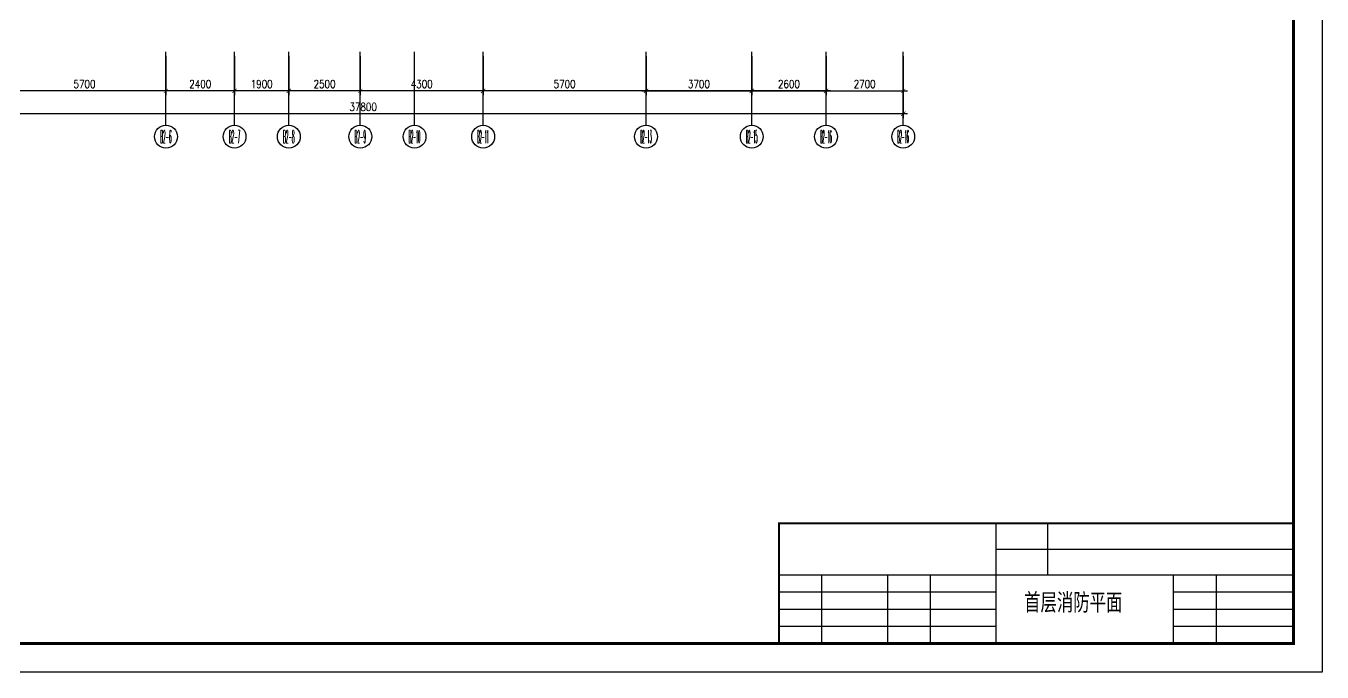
# Model space of a CAD drawing. Extents: x 0 to 121123, y -139549 to 0.
# Drawn here: x 75766 to 121123, y -70155 to -47558 of the extents above; entities that cross this region are included whole.
import ezdxf
from ezdxf.enums import TextEntityAlignment as Align

# ---------------------------------------------------------------- set-up
doc = ezdxf.new("R2010")
doc.units = 0
doc.header["$LTSCALE"] = 1000
doc.header["$MEASUREMENT"] = 0
doc.layers.get('0').update_dxf_attribs({"linetype": 'CONTINUOUS'})
doc.layers.get('DEFPOINTS').update_dxf_attribs({"linetype": 'CONTINUOUS'})
for name, color, linetype in [('AXIS', 7, 'CONTINUOUS'), ('AXIS_TEXT', 7, 'CONTINUOUS'), ('PUB_TITLE', 7, 'CONTINUOUS'), ('TK', 7, 'CONTINUOUS'), ('文字', 7, 'CONTINUOUS'), ('柱', 7, 'CONTINUOUS')]:
    doc.layers.add(name, color=color, linetype=linetype)
doc.styles.add('COMPLEX', font='COMPLEX.shx', dxfattribs={"width": 0.8})
doc.styles.add('DIM_FONT', font='romanc.shx', dxfattribs={"width": 0.8})
doc.styles.add('文字说明', font='SimSun.ttf')
doc.dimstyles.new('S100', dxfattribs={"dimtxt": 280, "dimasz": 150, "dimexe": 150, "dimexo": 150, "dimgap": 100, "dimtad": 1, "dimdec": 0, "dimzin": 0, "dimdsep": 46, "dimtxsty": 'DIM_FONT', "dimblk": '_DIMX', "dimblk1": 'ARCHTICK', "dimblk2": 'ARCHTICK', "dimsah": 1, "dimcen": 0.09, "dimdle": 150, "dimclrt": 7, "dimadec": 0, "dimazin": 0, "dimtfac": 1, "dimtdec": 0, "dimtix": 1, "dimtmove": 2, "dimatfit": 3, "dimldrblk": 'ARCHTICK', "dimfxl": 0, "dimtolj": 1, "dimtzin": 0, "dimarcsym": 0})

# ---------------------------------------------------------------- blocks, each defined once
blk = doc.blocks.new('_ARCHTICK')
at = {"color": 0, "linetype": 'ByBlock', "const_width": 0.15}
blk.add_lwpolyline([(-0.5, -0.5), (0.5, 0.5)], dxfattribs=at)
blk = doc.blocks.new('*D50')
at = {"color": 0, "linetype": 'ByBlock'}
for p, q in [((68497, -55257), (68497, -57418)), ((106297, -55257), (106297, -57418)), ((106447, -57268), (68347, -57268))]:
    blk.add_line(p, q, dxfattribs=at)
at = {"layer": 'DEFPOINTS', "color": 0, "linetype": 'ByBlock'}
for p in [(68497, -55107), (106297, -55107), (68497, -57268)]:
    blk.add_point(p, dxfattribs=at)
at = {"color": 0, "linetype": 'ByBlock', "xscale": 150, "yscale": 150, "zscale": 150, "rotation": 180}
blk.add_blockref('_ARCHTICK', (68497, -57268), dxfattribs=at)
at = {"color": 0, "linetype": 'ByBlock', "xscale": 150, "yscale": 150, "zscale": 150}
blk.add_blockref('_ARCHTICK', (106297, -57268), dxfattribs=at)
at = {"color": 7, "linetype": 'ByBlock', "insert": (87397, -57028), "char_height": 280, "attachment_point": 5, "style": 'DIM_FONT'}
blk.add_mtext('\\A1;37800', dxfattribs=at)
blk = doc.blocks.new('_DIMX')
blk.add_line((-150, 0), (150, 0))
at = {"const_width": 50}
blk.add_lwpolyline([(-70, -70), (70, 70)], dxfattribs=at)
blk = doc.blocks.new('*D51')
at = {"color": 0, "linetype": 'ByBlock'}
for p, q in [((39397, -55257), (39397, -56618)), ((45097, -55257), (45097, -56618)), ((45247, -56468), (39247, -56468))]:
    blk.add_line(p, q, dxfattribs=at)
at = {"layer": 'DEFPOINTS', "color": 0, "linetype": 'ByBlock'}
for p in [(39397, -55107), (45097, -55107), (39397, -56468)]:
    blk.add_point(p, dxfattribs=at)
at = {"color": 0, "linetype": 'ByBlock', "xscale": 150, "yscale": 150, "zscale": 150, "rotation": 180}
blk.add_blockref('_ARCHTICK', (39397, -56468), dxfattribs=at)
at = {"color": 0, "linetype": 'ByBlock', "xscale": 150, "yscale": 150, "zscale": 150}
blk.add_blockref('_ARCHTICK', (45097, -56468), dxfattribs=at)
at = {"color": 7, "linetype": 'ByBlock', "insert": (42247, -56228), "char_height": 280, "attachment_point": 5, "style": 'DIM_FONT'}
blk.add_mtext('\\A1;5700', dxfattribs=at)
blk = doc.blocks.new('*D54')
at = {"color": 0, "linetype": 'ByBlock'}
for p, q in [((47497, -55257), (47497, -56618)), ((49397, -55257), (49397, -56618)), ((49547, -56468), (47347, -56468))]:
    blk.add_line(p, q, dxfattribs=at)
at = {"layer": 'DEFPOINTS', "color": 0, "linetype": 'ByBlock'}
for p in [(47497, -55107), (49397, -55107), (47497, -56468)]:
    blk.add_point(p, dxfattribs=at)
at = {"color": 0, "linetype": 'ByBlock', "xscale": 150, "yscale": 150, "zscale": 150, "rotation": 180}
blk.add_blockref('_ARCHTICK', (47497, -56468), dxfattribs=at)
at = {"color": 0, "linetype": 'ByBlock', "xscale": 150, "yscale": 150, "zscale": 150}
blk.add_blockref('_ARCHTICK', (49397, -56468), dxfattribs=at)
at = {"color": 7, "linetype": 'ByBlock', "insert": (48447, -56228), "char_height": 280, "attachment_point": 5, "style": 'DIM_FONT'}
blk.add_mtext('\\A1;1900', dxfattribs=at)
blk = doc.blocks.new('_AXISO')
blk.add_circle((0, 0), 0.5)
at = {"layer": 'AXIS_TEXT', "style": 'COMPLEX', "width": 1.041667}
blk.add_attdef('A', text='', height=0.56, dxfattribs=at).set_placement((-0.25, -0.28), (0.25, -0.28), align=Align.FIT)
blk = doc.blocks.new('*D55')
at = {"color": 0, "linetype": 'ByBlock'}
for p, q in [((61897, -55257), (61897, -56618)), ((65597, -55257), (65597, -56618)), ((65747, -56468), (61747, -56468))]:
    blk.add_line(p, q, dxfattribs=at)
at = {"layer": 'DEFPOINTS', "color": 0, "linetype": 'ByBlock'}
for p in [(61897, -55107), (65597, -55107), (61897, -56468)]:
    blk.add_point(p, dxfattribs=at)
at = {"color": 0, "linetype": 'ByBlock', "xscale": 150, "yscale": 150, "zscale": 150, "rotation": 180}
blk.add_blockref('_ARCHTICK', (61897, -56468), dxfattribs=at)
at = {"color": 0, "linetype": 'ByBlock', "xscale": 150, "yscale": 150, "zscale": 150}
blk.add_blockref('_ARCHTICK', (65597, -56468), dxfattribs=at)
at = {"color": 7, "linetype": 'ByBlock', "insert": (63747, -56228), "char_height": 280, "attachment_point": 5, "style": 'DIM_FONT'}
blk.add_mtext('\\A1;3700', dxfattribs=at)
blk = doc.blocks.new('*D56')
at = {"color": 0, "linetype": 'ByBlock'}
for p, q in [((65597, -55257), (65597, -56618)), ((68197, -55257), (68197, -56618)), ((68347, -56468), (65447, -56468))]:
    blk.add_line(p, q, dxfattribs=at)
at = {"layer": 'DEFPOINTS', "color": 0, "linetype": 'ByBlock'}
for p in [(65597, -55107), (68197, -55107), (65597, -56468)]:
    blk.add_point(p, dxfattribs=at)
at = {"color": 0, "linetype": 'ByBlock', "xscale": 150, "yscale": 150, "zscale": 150}
for p, rotation in [((65597, -56468), 179.9999999999949), ((68197, -56468), 359.9999999999949)]:
    blk.add_blockref('_ARCHTICK', p, dxfattribs=dict(at, rotation=rotation))
at = {"color": 7, "linetype": 'ByBlock', "insert": (66897, -56228), "char_height": 280, "attachment_point": 5, "style": 'DIM_FONT'}
blk.add_mtext('\\A1;2600', dxfattribs=at)
blk = doc.blocks.new('*D57')
at = {"color": 0, "linetype": 'ByBlock'}
for p, q in [((61897, -55257), (61897, -56618)), ((65597, -55257), (65597, -56618)), ((61747, -56468), (65747, -56468))]:
    blk.add_line(p, q, dxfattribs=at)
at = {"layer": 'DEFPOINTS', "color": 0, "linetype": 'ByBlock'}
for p in [(61897, -55107), (65597, -55107), (65597, -56468)]:
    blk.add_point(p, dxfattribs=at)
at = {"color": 0, "linetype": 'ByBlock', "xscale": 150, "yscale": 150, "zscale": 150, "rotation": 180}
blk.add_blockref('_ARCHTICK', (61897, -56468), dxfattribs=at)
at = {"color": 0, "linetype": 'ByBlock', "xscale": 150, "yscale": 150, "zscale": 150}
blk.add_blockref('_ARCHTICK', (65597, -56468), dxfattribs=at)
at = {"color": 7, "linetype": 'ByBlock', "insert": (63747, -56228), "char_height": 280, "attachment_point": 5, "style": 'DIM_FONT'}
blk.add_mtext('\\A1;3700', dxfattribs=at)
blk = doc.blocks.new('*D58')
at = {"color": 0, "linetype": 'ByBlock'}
for p, q in [((65597, -55257), (65597, -56618)), ((68197, -55257), (68197, -56618)), ((65447, -56468), (68347, -56468))]:
    blk.add_line(p, q, dxfattribs=at)
at = {"layer": 'DEFPOINTS', "color": 0, "linetype": 'ByBlock'}
for p in [(65597, -55107), (68197, -55107), (68197, -56468)]:
    blk.add_point(p, dxfattribs=at)
at = {"color": 0, "linetype": 'ByBlock', "xscale": 150, "yscale": 150, "zscale": 150, "rotation": 180}
blk.add_blockref('_ARCHTICK', (65597, -56468), dxfattribs=at)
at = {"color": 0, "linetype": 'ByBlock', "xscale": 150, "yscale": 150, "zscale": 150}
blk.add_blockref('_ARCHTICK', (68197, -56468), dxfattribs=at)
at = {"color": 7, "linetype": 'ByBlock', "insert": (66897, -56228), "char_height": 280, "attachment_point": 5, "style": 'DIM_FONT'}
blk.add_mtext('\\A1;2600', dxfattribs=at)
blk = doc.blocks.new('*D59')
at = {"color": 0, "linetype": 'ByBlock'}
for p, q in [((51897, -55257), (51897, -56618)), ((56197, -55257), (56197, -56618)), ((56347, -56468), (51747, -56468))]:
    blk.add_line(p, q, dxfattribs=at)
at = {"layer": 'DEFPOINTS', "color": 0, "linetype": 'ByBlock'}
for p in [(51897, -55107), (56197, -55107), (51897, -56468)]:
    blk.add_point(p, dxfattribs=at)
at = {"color": 0, "linetype": 'ByBlock', "xscale": 150, "yscale": 150, "zscale": 150, "rotation": 180}
blk.add_blockref('_ARCHTICK', (51897, -56468), dxfattribs=at)
at = {"color": 0, "linetype": 'ByBlock', "xscale": 150, "yscale": 150, "zscale": 150}
blk.add_blockref('_ARCHTICK', (56197, -56468), dxfattribs=at)
at = {"color": 7, "linetype": 'ByBlock', "insert": (54047, -56228), "char_height": 280, "attachment_point": 5, "style": 'DIM_FONT'}
blk.add_mtext('\\A1;4300', dxfattribs=at)
blk = doc.blocks.new('*D60')
at = {"color": 0, "linetype": 'ByBlock'}
for p, q in [((49397, -55257), (49397, -56618)), ((51897, -55257), (51897, -56618)), ((52047, -56468), (49247, -56468))]:
    blk.add_line(p, q, dxfattribs=at)
at = {"layer": 'DEFPOINTS', "color": 0, "linetype": 'ByBlock'}
for p in [(49397, -55107), (51897, -55107), (49397, -56468)]:
    blk.add_point(p, dxfattribs=at)
at = {"color": 0, "linetype": 'ByBlock', "xscale": 150, "yscale": 150, "zscale": 150, "rotation": 180}
blk.add_blockref('_ARCHTICK', (49397, -56468), dxfattribs=at)
at = {"color": 0, "linetype": 'ByBlock', "xscale": 150, "yscale": 150, "zscale": 150}
blk.add_blockref('_ARCHTICK', (51897, -56468), dxfattribs=at)
at = {"color": 7, "linetype": 'ByBlock', "insert": (50647, -56228), "char_height": 280, "attachment_point": 5, "style": 'DIM_FONT'}
blk.add_mtext('\\A1;2500', dxfattribs=at)
blk = doc.blocks.new('*D61')
at = {"color": 0, "linetype": 'ByBlock'}
for p, q in [((45097, -55257), (45097, -56618)), ((47497, -55257), (47497, -56618)), ((47647, -56468), (44947, -56468))]:
    blk.add_line(p, q, dxfattribs=at)
at = {"layer": 'DEFPOINTS', "color": 0, "linetype": 'ByBlock'}
for p in [(45097, -55107), (47497, -55107), (45097, -56468)]:
    blk.add_point(p, dxfattribs=at)
at = {"color": 0, "linetype": 'ByBlock', "xscale": 150, "yscale": 150, "zscale": 150, "rotation": 180}
blk.add_blockref('_ARCHTICK', (45097, -56468), dxfattribs=at)
at = {"color": 0, "linetype": 'ByBlock', "xscale": 150, "yscale": 150, "zscale": 150}
blk.add_blockref('_ARCHTICK', (47497, -56468), dxfattribs=at)
at = {"color": 7, "linetype": 'ByBlock', "insert": (46297, -56228), "char_height": 280, "attachment_point": 5, "style": 'DIM_FONT'}
blk.add_mtext('\\A1;2400', dxfattribs=at)
blk = doc.blocks.new('*D62')
at = {"color": 0, "linetype": 'ByBlock'}
for p, q in [((56197, -55257), (56197, -56618)), ((61897, -55257), (61897, -56618)), ((62047, -56468), (56047, -56468))]:
    blk.add_line(p, q, dxfattribs=at)
at = {"layer": 'DEFPOINTS', "color": 0, "linetype": 'ByBlock'}
for p in [(56197, -55107), (61897, -55107), (56197, -56468)]:
    blk.add_point(p, dxfattribs=at)
at = {"color": 0, "linetype": 'ByBlock', "xscale": 150, "yscale": 150, "zscale": 150, "rotation": 180}
blk.add_blockref('_ARCHTICK', (56197, -56468), dxfattribs=at)
at = {"color": 0, "linetype": 'ByBlock', "xscale": 150, "yscale": 150, "zscale": 150}
blk.add_blockref('_ARCHTICK', (61897, -56468), dxfattribs=at)
at = {"color": 7, "linetype": 'ByBlock', "insert": (59047, -56228), "char_height": 280, "attachment_point": 5, "style": 'DIM_FONT'}
blk.add_mtext('\\A1;5700', dxfattribs=at)
blk = doc.blocks.new('*D64')
at = {"color": 0, "linetype": 'ByBlock'}
for p, q in [((103597, -55257), (103597, -56618)), ((106297, -55257), (106297, -56618)), ((103447, -56468), (106447, -56468))]:
    blk.add_line(p, q, dxfattribs=at)
at = {"layer": 'DEFPOINTS', "color": 0, "linetype": 'ByBlock'}
for p in [(103597, -55107), (106297, -55107), (106297, -56468)]:
    blk.add_point(p, dxfattribs=at)
at = {"color": 0, "linetype": 'ByBlock', "xscale": 150, "yscale": 150, "zscale": 150, "rotation": 180}
blk.add_blockref('_ARCHTICK', (103597, -56468), dxfattribs=at)
at = {"color": 0, "linetype": 'ByBlock', "xscale": 150, "yscale": 150, "zscale": 150}
blk.add_blockref('_ARCHTICK', (106297, -56468), dxfattribs=at)
at = {"color": 7, "linetype": 'ByBlock', "insert": (104947, -56228), "char_height": 280, "attachment_point": 5, "style": 'DIM_FONT'}
blk.add_mtext('\\A1;2700', dxfattribs=at)

msp = doc.modelspace()

# ---------------------------------------------------------------- hatches: boundary and pattern name
at = {"layer": '柱'}
h = msp.add_hatch(color=256, dxfattribs=at)
h.paths.add_polyline_path([(84665.9, -31964), (84965.9, -31964), (84965.9, -32964), (83665.9, -32964), (83665.9, -32664), (84665.9, -32664)])
h.paths.add_polyline_path([(69165.9, -26364), (68665.9, -26364), (68665.9, -29364), (68965.9, -29364), (68965.9, -26664), (69165.9, -26664)])
h.paths.add_polyline_path([(68665.9, -33964), (68965.9, -33964), (68965.9, -35464), (69165.9, -35464), (69165.9, -35764), (68665.9, -35764)])
h.paths.add_polyline_path([(75265.9, -38964), (75765.9, -38964), (75765.9, -40954), (75465.9, -40954), (75465.9, -39264), (75265.9, -39264)])
h.paths.add_polyline_path([(71265.9, -43664), (71565.9, -43664), (71565.9, -45364), (71915.9, -45364), (71915.9, -45664), (71265.9, -45664)])
h.paths.add_polyline_path([(71765.9, -40164.1), (71265.9, -40164.1), (71265.9, -41764.1), (71565.9, -41764.1), (71565.9, -40464.1), (71765.9, -40464.1)])
h.paths.add_polyline_path([(74465.9, -45364), (74465.9, -45664), (75865.9, -45664), (75865.9, -45364), (75265.9, -45364), (75265.9, -44664), (74965.9, -44664), (74965.9, -45364)])
h.paths.add_polyline_path([(80365.9, -44564), (80665.9, -44564), (80665.9, -46164), (80365.9, -46164)])
h.paths.add_polyline_path([(72365.9, -33214), (73065.9, -33214), (73065.9, -32514), (72365.9, -32514)])
h.paths.add_polyline_path([(72365.9, -36014), (73065.9, -36014), (73065.9, -35314), (72365.9, -35314)])
h.paths.add_polyline_path([(72065.9, -26364), (72865.9, -26364), (72865.9, -27664), (72865.9, -27864), (72565.9, -27864), (72565.9, -26664), (72065.9, -26664)])
h.paths.add_polyline_path([(80665.9, -38964.1), (80665.9, -39264.1), (78665.9, -39264.1), (78665.9, -38964.1)])
h.paths.add_polyline_path([(78165.9, -36014), (78865.9, -36014), (78865.9, -35314), (78165.9, -35314)])
h.paths.add_polyline_path([(78165.9, -33214), (78865.9, -33214), (78865.9, -32514), (78165.9, -32514)])
h.paths.add_polyline_path([(83765.9, -37364), (83765.9, -37064), (82965.9, -37064), (82965.9, -39664), (83865.9, -39664), (83865.9, -39364), (83265.9, -39364), (83265.9, -37364)])
h.paths.add_polyline_path([(83265.9, -37364), (83265.9, -39364)], flags=16)
h.paths.add_polyline_path([(78465.9, -28964), (78765.9, -28964), (78765.9, -26364), (78465.9, -26364)])
h.paths.add_polyline_path([(100365.9, -26364), (99565.9, -26364), (99565.9, -27664), (99565.9, -27864), (99865.9, -27864), (99865.9, -26664), (100365.9, -26664)])
h.paths.add_polyline_path([(100065.9, -33214), (99365.9, -33214), (99365.9, -32514), (100065.9, -32514)])
h.paths.add_polyline_path([(100065.9, -36014), (99365.9, -36014), (99365.9, -35314), (100065.9, -35314)])
h.paths.add_polyline_path([(97165.9, -38964), (96665.9, -38964), (96665.9, -40954), (96965.9, -40954), (96965.9, -39264), (97165.9, -39264)])
h.paths.add_polyline_path([(92065.9, -44564), (91765.9, -44564), (91765.9, -46164), (92065.9, -46164)])
h.paths.add_polyline_path([(87765.9, -44164), (87465.9, -44164), (87465.9, -46164), (87765.9, -46164)])
h.paths.add_polyline_path([(84665.9, -44164), (84965.9, -44164), (84965.9, -46164), (84665.9, -46164)])
h.paths.add_polyline_path([(97965.9, -45364), (97965.9, -45664), (96565.9, -45664), (96565.9, -45364), (97165.9, -45364), (97165.9, -44664), (97465.9, -44664), (97465.9, -45364)])
h.paths.add_polyline_path([(91765.9, -38964.1), (91765.9, -39264.1), (93765.9, -39264.1), (93765.9, -38964.1)])
h.paths.add_polyline_path([(87765.9, -31964), (87465.9, -31964), (87465.9, -32964), (88765.9, -32964), (88765.9, -32664), (87765.9, -32664)])
h.paths.add_polyline_path([(84865.9, -37364), (84865.9, -37064), (85665.9, -37064), (85665.9, -39664), (84765.9, -39664), (84765.9, -39364), (85365.9, -39364), (85365.9, -37364)])
h.paths.add_polyline_path([(87565.9, -37364), (87565.9, -37064), (86765.9, -37064), (86765.9, -39664), (87665.9, -39664), (87665.9, -39364), (87065.9, -39364), (87065.9, -37364)])
h.paths.add_polyline_path([(89165.9, -37364), (89165.9, -39364)], flags=16)
h.paths.add_polyline_path([(88665.9, -37364), (88665.9, -37064), (89465.9, -37064), (89465.9, -39664), (88565.9, -39664), (88565.9, -39364), (89165.9, -39364), (89165.9, -37364)])
h.paths.add_polyline_path([(84665.9, -28364), (84965.9, -28364), (84965.9, -26364), (84665.9, -26364)])
h.paths.add_polyline_path([(87765.9, -28364), (87465.9, -28364), (87465.9, -26364), (87765.9, -26364)])
h.paths.add_polyline_path([(94265.9, -36014), (93565.9, -36014), (93565.9, -35314), (94265.9, -35314)])
h.paths.add_polyline_path([(94265.9, -33214), (93565.9, -33214), (93565.9, -32514), (94265.9, -32514)])
h.paths.add_polyline_path([(93965.9, -28964), (93665.9, -28964), (93665.9, -26364), (93965.9, -26364)])
h.paths.add_polyline_path([(101165.9, -43664), (100865.9, -43664), (100865.9, -45364), (100515.9, -45364), (100515.9, -45664), (101165.9, -45664)])
h.paths.add_polyline_path([(100665.9, -40164.1), (101165.9, -40164.1), (101165.9, -41764.1), (100865.9, -41764.1), (100865.9, -40464.1), (100665.9, -40464.1)])
h.paths.add_polyline_path([(103265.9, -26364), (103765.9, -26364), (103765.9, -29364), (103465.9, -29364), (103465.9, -26664), (103265.9, -26664)])
h.paths.add_polyline_path([(103765.9, -33964), (103465.9, -33964), (103465.9, -35464), (103265.9, -35464), (103265.9, -35764), (103765.9, -35764)])
edge = h.paths.add_edge_path()
edge.add_line((66200.1, -26364), (104796.6, -26364))
edge = h.paths.add_edge_path()
edge.add_line((103765.9, -48469), (103765.9, -22173))

# ---------------------------------------------------------------- linework, layer by layer
at = {"layer": 'AXIS'}
for p, q in [((80665.9, -51029.6), (80665.9, -48469)), ((83065.9, -51029.6), (83065.9, -48469)), ((84965.9, -51029.6), (84965.9, -48469)), ((87465.9, -51029.6), (87465.9, -48469)), ((89365.9, -51029.6), (89365.9, -48469)), ((91765.9, -51029.6), (91765.9, -48469)), ((97465.9, -51029.6), (97465.9, -48469)), ((101165.9, -51029.6), (101165.9, -48469)), ((103765.9, -51029.6), (103765.9, -48469)), ((106465.9, -51029.6), (106465.9, -48469))]:
    msp.add_line(p, q, dxfattribs=at)
at = {"layer": 'PUB_TITLE'}
msp.add_lwpolyline([(16022.7, -70154.7), (16022.7, -10754.7), (121122.7, -10754.7), (121122.7, -70154.7)], close=True, dxfattribs=at)
at = {"layer": 'PUB_TITLE', "const_width": 100}
msp.add_lwpolyline([(18522.7, -69154.7), (120122.7, -69154.7), (120122.7, -11754.7), (18522.7, -11754.7)], close=True, dxfattribs=at)
at = {"layer": 'TK'}
for p, q in [((109722.7, -69154.7), (109722.7, -64954.7)), ((111522.7, -66754.7), (111522.7, -64954.7)), ((109722.7, -65854.7), (120122.7, -65854.7)), ((102122.7, -66754.7), (120122.7, -66754.7)), ((103622.7, -69154.7), (103622.7, -66754.7)), ((105922.7, -69154.7), (105922.7, -66754.7)), ((107422.7, -69154.7), (107422.7, -66754.7)), ((115922.7, -69154.7), (115922.7, -66754.7)), ((117422.7, -69154.7), (117422.7, -66754.7)), ((102122.7, -67354.7), (109722.7, -67354.7)), ((115922.7, -67354.7), (120122.7, -67354.7)), ((102122.7, -67954.7), (109722.7, -67954.7)), ((115922.7, -67954.7), (120122.7, -67954.7)), ((102122.7, -68554.7), (109722.7, -68554.7)), ((115922.7, -68554.7), (120122.7, -68554.7))]:
    msp.add_line(p, q, dxfattribs=at)
at = {"layer": 'TK', "const_width": 70}
msp.add_lwpolyline([(102122.7, -69154.7), (102122.7, -64954.7), (120122.7, -64954.7)], dxfattribs=at)

# ---------------------------------------------------------------- block references
at = {"layer": 'AXIS'}
ref = msp.add_blockref('_AXISO', (80665.9, -51429.6), dxfattribs=dict(at, xscale=800, yscale=800, zscale=800))
ref.add_attrib('A', 'B2-6', dxfattribs={"layer": 'AXIS_TEXT', "height": 448, "style": 'COMPLEX', "width": 0.228659}).set_placement((80465.9, -51653.6), (80865.9, -51653.6), align=Align.FIT)
ref = msp.add_blockref('_AXISO', (83065.9, -51429.6), dxfattribs=dict(at, xscale=800, yscale=800, zscale=800))
ref.add_attrib('A', 'B2-7', dxfattribs={"layer": 'AXIS_TEXT', "height": 448, "style": 'COMPLEX', "width": 0.228659}).set_placement((82865.9, -51653.6), (83265.9, -51653.6), align=Align.FIT)
ref = msp.add_blockref('_AXISO', (84965.9, -51429.6), dxfattribs=dict(at, xscale=800, yscale=800, zscale=800))
ref.add_attrib('A', 'B2-8', dxfattribs={"layer": 'AXIS_TEXT', "height": 448, "style": 'COMPLEX', "width": 0.228659}).set_placement((84765.9, -51653.6), (85165.9, -51653.6), align=Align.FIT)
ref = msp.add_blockref('_AXISO', (87465.9, -51429.6), dxfattribs=dict(at, xscale=800, yscale=800, zscale=800))
ref.add_attrib('A', 'B2-9', dxfattribs={"layer": 'AXIS_TEXT', "height": 448, "style": 'COMPLEX', "width": 0.228659}).set_placement((87265.9, -51653.6), (87665.9, -51653.6), align=Align.FIT)
ref = msp.add_blockref('_AXISO', (89365.9, -51429.6), dxfattribs=dict(at, xscale=800, yscale=800, zscale=800))
ref.add_attrib('A', 'B2-10', dxfattribs={"layer": 'AXIS_TEXT', "height": 448, "style": 'COMPLEX', "width": 0.193299}).set_placement((89165.9, -51653.6), (89565.9, -51653.6), align=Align.FIT)
ref = msp.add_blockref('_AXISO', (91765.9, -51429.6), dxfattribs=dict(at, xscale=800, yscale=800, zscale=800))
ref.add_attrib('A', 'B2-11', dxfattribs={"layer": 'AXIS_TEXT', "height": 448, "style": 'COMPLEX', "width": 0.203804}).set_placement((91565.9, -51653.6), (91965.9, -51653.6), align=Align.FIT)
ref = msp.add_blockref('_AXISO', (97465.9, -51429.6), dxfattribs=dict(at, xscale=800, yscale=800, zscale=800))
ref.add_attrib('A', 'B2-13', dxfattribs={"layer": 'AXIS_TEXT', "height": 448, "style": 'COMPLEX', "width": 0.193299}).set_placement((97265.9, -51653.6), (97665.9, -51653.6), align=Align.FIT)
ref = msp.add_blockref('_AXISO', (101165.9, -51429.6), dxfattribs=dict(at, xscale=800, yscale=800, zscale=800))
ref.add_attrib('A', 'B2-15', dxfattribs={"layer": 'AXIS_TEXT', "height": 448, "style": 'COMPLEX', "width": 0.193299}).set_placement((100965.9, -51653.6), (101365.9, -51653.6), align=Align.FIT)
ref = msp.add_blockref('_AXISO', (103765.9, -51429.6), dxfattribs=dict(at, xscale=800, yscale=800, zscale=800))
ref.add_attrib('A', 'B2-16', dxfattribs={"layer": 'AXIS_TEXT', "height": 448, "style": 'COMPLEX', "width": 0.193299}).set_placement((103565.9, -51653.6), (103965.9, -51653.6), align=Align.FIT)
ref = msp.add_blockref('_AXISO', (106465.9, -51429.6), dxfattribs=dict(at, xscale=800, yscale=800, zscale=800))
ref.add_attrib('A', 'B2-16', dxfattribs={"layer": 'AXIS_TEXT', "height": 448, "style": 'COMPLEX', "width": 0.193299}).set_placement((106265.9, -51653.6), (106665.9, -51653.6), align=Align.FIT)

# ---------------------------------------------------------------- texts
at = {"layer": '文字', "style": '文字说明', "width": 0.7}
msp.add_text('首层消防平面', height=600, dxfattribs=at).set_placement((110697.7, -68010.1))

# ---------------------------------------------------------------- dimensions: what is measured, and where the dimension line sits
at = {"layer": 'AXIS'}
for p1, p2, distance, picture, middle, set_off in [((106465.9, -48469), (68665.9, -48469), 2160.7, '*D50', (87565.9, -50389.6), (168.7, 6638.1)), ((103765.9, -48469), (101165.9, -48469), 1360.7, '*D56', (102465.9, -49589.6), (35568.7, 6638.1))]:
    dim = msp.add_aligned_dim(p1=p1, p2=p2, distance=distance, dimstyle='S100', dxfattribs=at)
    dim.commit()
    dim.dimension.update_dxf_attribs({"geometry": picture, "text_midpoint": middle, "insert": set_off})
for base, p1, p2, picture, middle, set_off in [((74965.9, -49829.6), (80665.9, -48469), (74965.9, -48469), '*D51', (77815.9, -49589.6), (35568.7, 6638.1)), ((80665.9, -49829.6), (83065.9, -48469), (80665.9, -48469), '*D61', (81865.9, -49589.6), (35568.7, 6638.1)), ((83065.9, -49829.6), (84965.9, -48469), (83065.9, -48469), '*D54', (84015.9, -49589.6), (35568.7, 6638.1)), ((84965.9, -49829.6), (87465.9, -48469), (84965.9, -48469), '*D60', (86215.9, -49589.6), (35568.7, 6638.1)), ((87465.9, -49829.6), (91765.9, -48469), (87465.9, -48469), '*D59', (89615.9, -49589.6), (35568.7, 6638.1)), ((91765.9, -49829.6), (97465.9, -48469), (91765.9, -48469), '*D62', (94615.9, -49589.6), (35568.7, 6638.1)), ((97465.9, -49829.6), (101165.9, -48469), (97465.9, -48469), '*D55', (99315.9, -49589.6), (35568.7, 6638.1)), ((101165.9, -49829.6), (97465.9, -48469), (101165.9, -48469), '*D57', (99315.9, -49589.6), (35568.7, 6638.1)), ((103765.9, -49829.6), (101165.9, -48469), (103765.9, -48469), '*D58', (102465.9, -49589.6), (35568.7, 6638.1)), ((106465.9, -49829.6), (103765.9, -48469), (106465.9, -48469), '*D64', (105115.9, -49589.6), (168.7, 6638.1))]:
    dim = msp.add_linear_dim(base=base, p1=p1, p2=p2, dimstyle='S100', dxfattribs=at)
    dim.commit()
    dim.dimension.update_dxf_attribs({"geometry": picture, "text_midpoint": middle, "insert": set_off})

doc.saveas('drawing.dxf')
